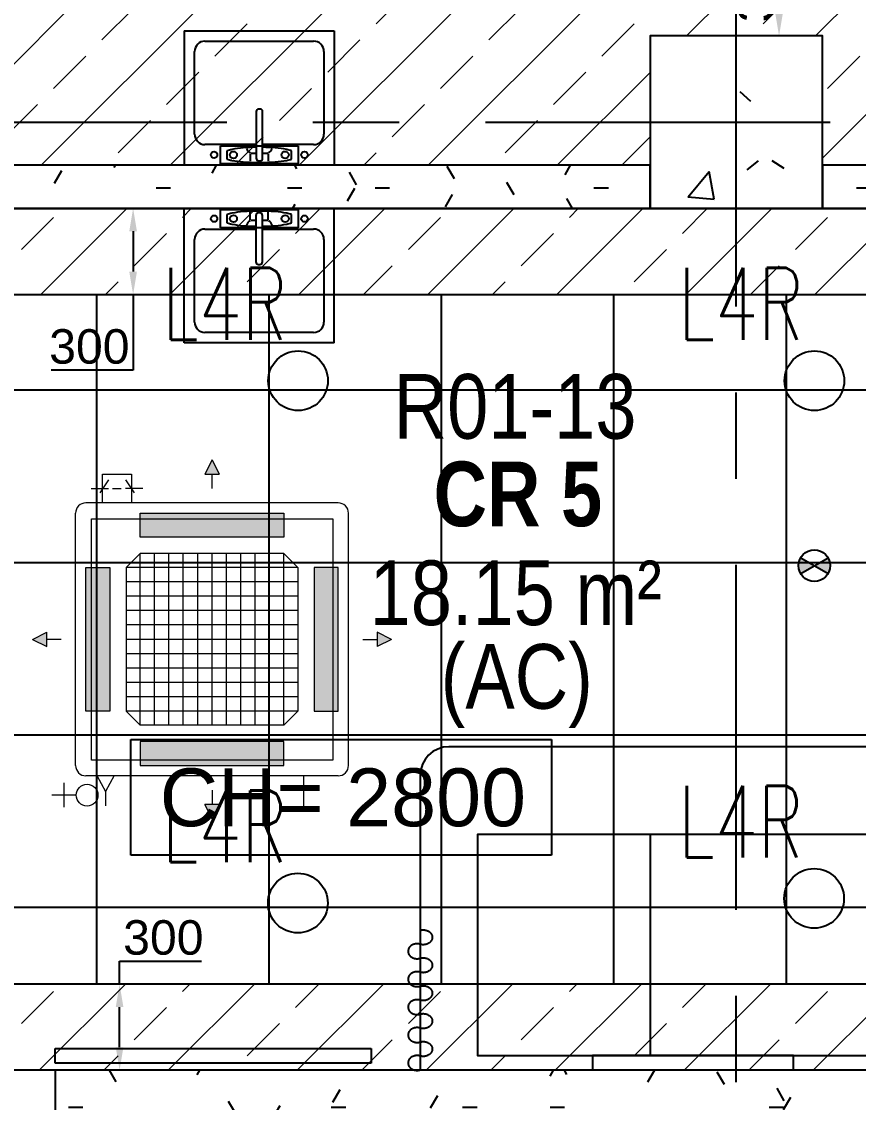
# Model space of a CAD drawing. Header units: millimetres. Extents: x -92759 to 184353, y -15225 to 86714.
# Drawn here: x -55620 to -52708, y 57929 to 61691 of the extents above; entities that cross this region are included whole.
import ezdxf

# ---------------------------------------------------------------- set-up
doc = ezdxf.new("R2010")
doc.units = ezdxf.units.MM
for name, pattern in [('HIDDEN', [0.375, 0.25, -0.125]), ('IDA - Grid Line', [2100, 1200, -300, 300, -300]), ('IMPORT-ACAD_ISO12W100', [3150, 1800, -450, 0, -450, 0, -450])]:
    doc.linetypes.add(name, pattern=pattern)
doc.layers.get('Defpoints').update_dxf_attribs({"color": 8})
for name, color, linetype in [('0-1', 9, 'Continuous'), ('0-Motion Sensor', 1, 'Continuous'), ('A-_DOOR----_E', 8, 'Continuous'), ('A-_ROOMNAME_A', 8, 'Continuous'), ('A-_WALL----_H-1', 9, 'Continuous'), ('A-_WALLPRTN_E', 8, 'Continuous'), ('A-PATT-CONC', 8, 'Continuous'), ('AAG_Dimension', 7, 'Continuous'), ('E-_LITG _ CKT -DB', 1, 'HIDDEN'), ('E-legend', 1, 'Continuous'), ('HF', 7, 'Continuous'), ('HF Text', 7, 'Continuous'), ('M-ACMV_FCU', 5, 'Continuous'), ('PDF_M-_ACON----_E-N', 7, 'Continuous'), ('S-_COLN----_E', 8, 'Continuous')]:
    doc.layers.add(name, color=color, linetype=linetype)
for name, color, linetype, true_color in [('1599_FURN_RHH_BLK8 _NEW__1ST STY_dwg _2_-1', 7, 'Continuous', 0xaaaaaa), ('A-_DETA----_E-6', 7, 'Continuous', 0x969696), ('A-_FURN--2', 7, 'IMPORT-ACAD_ISO12W100', 0xaaaaaa), ('A-_FURN--4', 7, 'Continuous', 0xaaaaaa), ('A-_FURN_HIDDEN-1', 7, 'Continuous', 0xaaaaaa), ('CURTAIN-1', 7, 'Continuous', 0xaaaaaa), ('S-_ANOTGRID_E-1', 9, 'IDA - Grid Line', 0x808080)]:
    doc.layers.add(name, color=color, linetype=linetype, true_color=true_color)
for name, color, linetype, lineweight in [('A--', 134, '500-1-RP', 25), ('HFI 9MM FPB', 94, 'Continuous', 5), ('M-ACMV_CDP', 190, 'DRAIN_PIPE', 25), ('M-ACMV_FCU-1', 86, 'Continuous', 9), ('M-ACMV_PWR', 1, 'REFRIGERANT', 25), ('M-ACMV_REF_PIPE', 134, '500-1-RP', 25), ('M-ACMV_VCD', 7, 'Continuous', 25)]:
    doc.layers.add(name, color=color, linetype=linetype, lineweight=lineweight)
doc.styles.add('Arial', font='arial.ttf')
doc.styles.add('Arial Narrow_2', font='ARIALN.TTF', dxfattribs={"height": 225})
doc.styles.add('Arial Narrow_B_1', font='ARIALNB.TTF', dxfattribs={"height": 300})
doc.styles.add('Arial_4', font='arial.ttf', dxfattribs={"height": 1.8})
doc.styles.add('Simplex', font='simplex_.ttf', dxfattribs={"width": 0.7, "height": 450})
doc.styles.get("Standard").update_dxf_attribs({"font": 'arial.ttf'})
doc.linetypes.add('500-1-RP', pattern='A,0.75,-0.5,0.75,-0.5,0.75,-0.5,0.75,-1.7,["RP",Standard,S=1,R=0,X=-1,Y=-0.5],-1.7', length=7.9)
doc.linetypes.add('DRAIN_PIPE', pattern='A,0.5,-0.2,["D",Standard,S=0.1,R=0,X=-0.1,Y=-0.05],-0.25', length=0.95)
doc.linetypes.add('REFRIGERANT', pattern='A,15,-5.08,["R",Standard,S=2.54,R=0,X=-2.54,Y=-1.27],-5.08', length=25.16)
doc.dimstyles.get("Standard").update_dxf_attribs({"dimtxt": 0.18, "dimasz": 0.18, "dimexe": 0.18, "dimexo": 0.0625, "dimgap": 0.09, "dimtad": 0, "dimtih": 1, "dimtoh": 1, "dimdec": 4, "dimzin": 0, "dimdsep": 46, "dimtxsty": 'Standard', "dimcen": 0.09, "dimadec": 0, "dimazin": 0, "dimtfac": 1, "dimtdec": 4, "dimtofl": 0, "dimtmove": 0, "dimatfit": 3, "dimfxl": 1, "dimtolj": 1, "dimtzin": 0, "dimarcsym": 0})
pattern_1 = [(0, (-11870.95, 40538.29), (609.6, 152.4), [50.292, -406.908, 50.292, -406.908, -2438.4]), (0, (-11870.95, 40538.29), (609.6, 152.4), [-914.4, 50.292, -864.108, 50.292, -406.908, -1066.8]), (0, (-11870.95, 40538.29), (609.6, 152.4), [-2286, 50.292, -254.508, 50.292, -711.708]), (120, (-11642.35, 40614.49), (-436.7823, 451.7291), [50.292, -406.908, 50.292, -406.908, -2438.4]), (120, (-11642.35, 40614.49), (-436.7823, 451.7291), [-914.4, 50.292, -864.108, 50.292, -406.908, -1066.8]), (120, (-11642.35, 40614.49), (-436.7823, 451.7291), [-2286, 50.292, -254.508, 50.292, -711.708]), (240, (-11566.15, 40919.29), (-172.8177, -604.1291), [50.292, -406.908, 50.292, -406.908, -2438.4]), (240, (-11566.15, 40919.29), (-172.8177, -604.1291), [-914.4, 50.292, -864.108, 50.292, -406.908, -1066.8]), (240, (-11566.15, 40919.29), (-172.8177, -604.1291), [-2286, 50.292, -254.508, 50.292, -711.708])]

# ---------------------------------------------------------------- blocks, each defined once
blk = doc.blocks.new('One-Pane_Sliding_Door_4854 - B8-SD04 1100x2200-10511346-BLK8_RHH_1ST STOREY PLAN')
at = {"layer": 'A-_DOOR----_E'}
for p, q in [((-550, 150), (-1650, 150)), ((-1650, 150), (-1650, 100)), ((-550, 100), (-550, 150)), ((-1650, 100), (-550, 100))]:
    blk.add_line(p, q, dxfattribs=at)
blk = doc.blocks.new('1599_FURN_RHH_BLK8 _NEW__1ST STY_dwg_CURTAIN-10346287-BLK8_RHH_1ST STOREY PLAN')
at = {"layer": 'CURTAIN-1'}
for points, weights in [([(364562.6, -316988.1), (364557, -316988.1), (364551.8, -316989.6)], [1, 0.931303290714, 0.894831553285]), ([(364593.9, -317013.9), (364593.9, -316988.1), (364562.6, -316988.1)], [1, 0.707106781187, 1]), ([(364562.6, -317039.8), (364593.9, -317039.8), (364593.9, -317013.9)], [1, 0.707106781187, 1]), ([(364509.6, -317062.5), (364509.6, -317036.7), (364540.9, -317036.7)], [1, 0.707106781187, 1]), ([(364540.9, -317036.7), (364546.5, -317036.7), (364551.8, -317038.2)], [1, 0.931303290589, 0.894831553152]), ([(364551.8, -317038.2), (364557, -317039.8), (364562.6, -317039.8)], [0.894831553151, 0.931303290588, 1]), ([(364540.9, -317088.4), (364509.6, -317088.4), (364509.6, -317062.5)], [1, 0.707106781187, 1]), ([(364551.8, -317086.8), (364546.5, -317088.4), (364540.9, -317088.4)], [0.894831553149, 0.931303290586, 1]), ([(364562.6, -317085.3), (364557, -317085.3), (364551.8, -317086.8)], [1, 0.931303290589, 0.894831553152]), ([(364593.9, -317111.1), (364593.9, -317085.3), (364562.6, -317085.3)], [1, 0.707106781187, 1]), ([(364562.6, -317137), (364593.9, -317137), (364593.9, -317111.1)], [1, 0.707106781187, 1]), ([(364509.6, -317159.7), (364509.6, -317133.8), (364540.9, -317133.8)], [1, 0.707106781187, 1]), ([(364540.9, -317185.6), (364509.6, -317185.6), (364509.6, -317159.7)], [1, 0.707106781187, 1]), ([(364540.9, -317133.8), (364546.5, -317133.8), (364551.8, -317135.4)], [1, 0.931303290587, 0.894831553151]), ([(364551.8, -317135.4), (364557, -317137), (364562.6, -317137)], [0.894831553149, 0.931303290586, 1]), ([(364551.8, -317184), (364546.5, -317185.6), (364540.9, -317185.6)], [0.89483155315, 0.931303290587, 1]), ([(364562.6, -317182.4), (364557, -317182.4), (364551.8, -317184)], [1, 0.931303290587, 0.894831553151]), ([(364593.9, -317208.3), (364593.9, -317182.4), (364562.6, -317182.4)], [1, 0.707106781187, 1]), ([(364509.6, -317256.9), (364509.6, -317231), (364540.9, -317231)], [1, 0.707106781187, 1]), ([(364540.9, -317231), (364546.5, -317231), (364551.8, -317232.6)], [1, 0.931303290587, 0.894831553151]), ([(364551.8, -317232.6), (364557, -317234.2), (364562.6, -317234.2)], [0.89483155315, 0.931303290586, 1]), ([(364562.6, -317234.2), (364593.9, -317234.2), (364593.9, -317208.3)], [1, 0.707106781187, 1]), ([(364540.9, -317282.8), (364509.6, -317282.8), (364509.6, -317256.9)], [1, 0.707106781187, 1]), ([(364562.6, -317279.6), (364557, -317279.6), (364551.8, -317281.2)], [1, 0.931303290588, 0.894831553151]), ([(364593.9, -317305.5), (364593.9, -317279.6), (364562.6, -317279.6)], [1, 0.707106781187, 1]), ([(364551.8, -317281.2), (364546.5, -317282.8), (364540.9, -317282.8)], [0.894831553151, 0.931303290587, 1]), ([(364562.6, -317331.4), (364593.9, -317331.4), (364593.9, -317305.5)], [1, 0.707106781187, 1]), ([(364509.6, -317354.1), (364509.6, -317328.2), (364540.9, -317328.2)], [1, 0.707106781187, 1]), ([(364540.9, -317380), (364509.6, -317380), (364509.6, -317354.1)], [1, 0.707106781187, 1]), ([(364540.9, -317328.2), (364546.5, -317328.2), (364551.8, -317329.8)], [1, 0.931303290716, 0.894831553287]), ([(364551.8, -317329.8), (364557, -317331.4), (364562.6, -317331.4)], [0.89483155315, 0.931303290587, 1]), ([(364551.8, -317378.4), (364546.5, -317380), (364540.9, -317380)], [0.894831553151, 0.931303290587, 1]), ([(364562.6, -317376.8), (364557, -317376.8), (364551.8, -317378.4)], [1, 0.931303290587, 0.89483155315]), ([(364593.9, -317402.7), (364593.9, -317376.8), (364562.6, -317376.8)], [1, 0.707106781187, 1]), ([(364509.6, -317451.3), (364509.6, -317425.4), (364540.9, -317425.4)], [1, 0.707106781187, 1]), ([(364540.9, -317425.4), (364546.5, -317425.4), (364551.8, -317427)], [1, 0.931303290587, 0.894831553151]), ([(364551.8, -317427), (364557, -317428.6), (364562.6, -317428.6)], [0.89483155315, 0.931303290587, 1]), ([(364562.6, -317428.6), (364593.9, -317428.6), (364593.9, -317402.7)], [1, 0.707106781187, 1]), ([(364540.9, -317477.2), (364509.6, -317477.2), (364509.6, -317451.3)], [1, 0.707106781187, 1]), ([(364551.8, -317475.6), (364546.5, -317477.2), (364540.9, -317477.2)], [0.894831553151, 0.931303290587, 1])]:
    blk.add_rational_spline(points, weights, degree=2, dxfattribs=at)
blk = doc.blocks.new('1599_FURN_RHH_BLK8 _NEW__1ST STY_dwg _2_-10346281-BLK8_RHH_1ST STOREY PLAN')
at = {"layer": 'A-_DETA----_E-6'}
for p, q in [((-19576.1, -17682), (-19054.1, -17682)), ((-19576.1, -17682), (-19576.1, -18150)), ((-19504.1, -17718), (-19126.1, -17718)), ((-19054.1, -17682), (-19054.1, -18150)), ((-19540.1, -18042), (-19540.1, -17754)), ((-19090.1, -17754), (-19090.1, -18042)), ((-19326.1, -17963.4), (-19326.1, -18125.4)), ((-19312.6, -17954.4), (-19317.1, -17954.4)), ((-19303.6, -18125.4), (-19303.6, -17963.4)), ((-19326.1, -18078), (-19504.1, -18078)), ((-19450.1, -18145.5), (-19450.1, -18082.5)), ((-19450.1, -18082.5), (-19180.1, -18082.5)), ((-19126.1, -18078), (-19303.6, -18078)), ((-19180.1, -18082.5), (-19180.1, -18145.5)), ((-19427.6, -18099.5), (-19427.6, -18128.5)), ((-19346.3, -18110.3), (-19346.3, -18136.2)), ((-19344.4, -18107.9), (-19326.1, -18107.9)), ((-19303.3, -18107.9), (-19285.9, -18107.9)), ((-19283.9, -18110.3), (-19283.9, -18136.2)), ((-19202.6, -18128.5), (-19202.6, -18099.5)), ((-19054.1, -18150), (-19576.1, -18150)), ((-19180.1, -18145.5), (-19450.1, -18145.5)), ((-19317.1, -18134.4), (-19312.6, -18134.4)), ((-19576.1, -18768), (-19576.1, -18300)), ((-19576.1, -18300), (-19054.1, -18300)), ((-19450.1, -18304.5), (-19180.1, -18304.5)), ((-19450.1, -18367.5), (-19450.1, -18304.5)), ((-19346.3, -18339.7), (-19346.3, -18313.8)), ((-19313.1, -18315.6), (-19317.6, -18315.6)), ((-19283.9, -18339.7), (-19283.9, -18313.8)), ((-19180.1, -18304.5), (-19180.1, -18367.5)), ((-19054.1, -18768), (-19054.1, -18300)), ((-19427.6, -18321.5), (-19427.6, -18350.5)), ((-19326.9, -18342.1), (-19344.4, -18342.1)), ((-19326.6, -18324.6), (-19326.6, -18486.6)), ((-19304.1, -18486.6), (-19304.1, -18324.6)), ((-19285.9, -18342.1), (-19304.1, -18342.1)), ((-19202.6, -18350.5), (-19202.6, -18321.5)), ((-19504.1, -18372), (-19326.6, -18372)), ((-19180.1, -18367.5), (-19450.1, -18367.5)), ((-19304.1, -18372), (-19126.1, -18372)), ((-19540.1, -18696), (-19540.1, -18408)), ((-19090.1, -18408), (-19090.1, -18696)), ((-19317.6, -18495.6), (-19313.1, -18495.6)), ((-19126.1, -18732), (-19504.1, -18732)), ((-19054.1, -18768), (-19576.1, -18768))]:
    blk.add_line(p, q, dxfattribs=at)
for centre, radius in [((-19472.6, -18114), 11.4), ((-19405.1, -18114), 12.3), ((-19225.1, -18114), 12.3), ((-19157.6, -18114), 11.4), ((-19472.6, -18336), 11.4), ((-19405.1, -18336), 12.3), ((-19225.1, -18336), 12.3), ((-19157.6, -18336), 11.4)]:
    blk.add_circle(centre, radius, dxfattribs=at)
for centre, radius, start, end in [((-19504.1, -17754), 36, 90, 180), ((-19126.1, -17754), 36, 0, 90), ((-19317.1, -17963.4), 9, 90, 180), ((-19312.6, -17963.4), 9, 0, 90), ((-19504.1, -18042), 36, 180, 270), ((-19126.1, -18042), 36, 270, 0), ((-19341.9, -18441.9), 353.6, 94.6876, 101.1975), ((-19315.1, -18768.8), 681.5, 90.9213, 94.6876), ((-19335.1, -18083.8), 25.7, 198.0147, 241.5587), ((-19315.1, -18768.8), 681.5, 85.3124, 89.0296), ((-19295.1, -18083.8), 25.7, 298.4413, 341.9853), ((-19288.3, -18441.9), 353.6, 78.8025, 85.3124), ((-19381.9, -18239.7), 147.4, 101.1975, 108.0457), ((-19381.9, -17988.3), 147.4, 251.9543, 258.8025), ((-19317.1, -18125.4), 9, 180, 270), ((-19312.6, -18125.4), 9, 270, 0), ((-19248.3, -18239.7), 147.4, 71.9543, 78.8025), ((-19248.3, -17988.3), 147.4, 281.1975, 288.0457), ((-19341.9, -17786.1), 353.6, 258.8025, 265.3124), ((-19315.1, -17459.2), 681.5, 265.3124, 270), ((-19315.1, -17459.2), 681.5, 270, 274.6876), ((-19288.3, -17786.1), 353.6, 274.6876, 281.1975), ((-19381.9, -18461.7), 147.4, 101.1975, 108.0457), ((-19341.9, -18663.9), 353.6, 94.6876, 101.1975), ((-19315.1, -18990.8), 681.5, 90, 94.6876), ((-19317.6, -18324.6), 9, 90, 180), ((-19315.1, -18990.8), 681.5, 85.3124, 90), ((-19313.1, -18324.6), 9, 0, 90), ((-19288.3, -18663.9), 353.6, 78.8025, 85.3124), ((-19248.3, -18461.7), 147.4, 71.9543, 78.8025), ((-19381.9, -18210.3), 147.4, 251.9543, 258.8025), ((-19341.9, -18008.1), 353.6, 258.8025, 265.3124), ((-19335.1, -18366.2), 25.7, 118.4413, 161.9853), ((-19295.1, -18366.2), 25.7, 18.0147, 61.5587), ((-19288.3, -18008.1), 353.6, 274.6876, 281.1975), ((-19248.3, -18210.3), 147.4, 281.1975, 288.0457), ((-19504.1, -18408), 36, 90, 180), ((-19315.1, -17681.2), 681.5, 265.3124, 269.0296), ((-19315.1, -17681.2), 681.5, 270.9213, 274.6876), ((-19126.1, -18408), 36, 0, 90), ((-19317.6, -18486.6), 9, 180, 270), ((-19313.1, -18486.6), 9, 270, 0), ((-19504.1, -18696), 36, 180, 270), ((-19126.1, -18696), 36, 270, 0)]:
    blk.add_arc(centre, radius, start, end, dxfattribs=at)
at = {"layer": 'A-_FURN--2'}
blk.add_line((-17955.1, -20479.1), (-17955.1, -21249.1), dxfattribs=at)
at = {"layer": 'A-_FURN--4', "flags": 128}
for points in [[(-16555.1, -21249.1), (-16555.1, -20479.1), (-18555.1, -20479.1), (-18555.1, -21249.1)], [(-18155.1, -21299.1), (-17455.1, -21299.1), (-17455.1, -21249.1), (-18155.1, -21249.1)]]:
    blk.add_lwpolyline(points, close=True, dxfattribs=at)
at = {"layer": 'A-_FURN_HIDDEN-1'}
for p, q in [((-16455.1, -20174.1), (-18655.1, -20174.1)), ((-18755.1, -20274.1), (-18755.1, -21299.1))]:
    blk.add_line(p, q, dxfattribs=at)
blk.add_arc((-18655.1, -20274.1), 100, 90, 180, dxfattribs=at)
at = {"rotation": 180}
blk.add_blockref('1599_FURN_RHH_BLK8 _NEW__1ST STY_dwg_CURTAIN-10346287-BLK8_RHH_1ST STOREY PLAN', (345796.7, -338288.7), dxfattribs=at)
blk = doc.blocks.new('A$Cb2bf8f38')
at = {"layer": 'A-_WALL----_H-1'}
h = blk.add_hatch(dxfattribs=at)
h.set_pattern_fill('FP_1', color=256, style=0, pattern_type=2)
h.set_pattern_definition(pattern_1)
h.paths.add_polyline_path([(-8699, 28500), (-8699, 28650), (-9900, 28650), (-9900, 28500)])
h.paths.add_polyline_path([(-14750, 28500), (-10500, 28500), (-10500, 28650), (-14750, 28650)])
h = blk.add_hatch(dxfattribs=at)
h.set_pattern_fill('FP_1', color=256, style=0, pattern_type=2)
h.set_pattern_definition(pattern_1)
h.paths.add_polyline_path([(-13671, 25350), (-13671, 25500), (-14750, 25500), (-14750, 25350), (-14327.6, 25350)])
h.paths.add_polyline_path([(-12571, 25350), (-8549, 25350), (-8549, 25500), (-12571, 25500), (-12571, 25425)])
at = {"layer": 'S-_COLN----_E'}
h = blk.add_hatch(dxfattribs=at)
h.set_pattern_fill('FP_4', color=256, style=0, pattern_type=2)
h.set_pattern_definition([(50, (-11870.95, 40538.3), (1093.104, -95.634), [114.3, -1257.3]), (355, (-11871, 40538.3), (-211.46, 1146.34), [91.44, -1005.84]), (100.451, (-11779.9, 40530.3), (881.66, 1050.7), [97.14, -1068.54]), (46.184, (-11871, 40843.1), (1626.47, -252.26), [171.45, -1885.95]), (96.636, (-11735.4, 40822), (1424.42, 1484.57), [145.71, -1602.81]), (351.184, (-11871, 40843.1), (1424.43, 1484.55), [137.16, -1508.76]), (21, (-11718.55, 40766.9), (909.686, -613.59), [114.3, -1257.3]), (326, (-11718.6, 40766.9), (370.81, 1105.13), [91.44, -1005.84]), (71.451, (-11642.7, 40715.8), (1280.5, 491.53), [97.14, -1068.54]), (37.5, (-11870.95, 40538.3), (18.531, 507.33), [50.292, -943.356, 50.292, -970.788, -1009.65]), (37.5, (-11870.95, 40538.3), (18.531, 507.33), [-2014.73, 50.29, -959.36]), (7.5, (-11870.95, 40538.3), (400.918, 601.084), [50.292, -531.876, 50.292, -920.496, -384.81]), (7.5, (-11870.95, 40538.3), (400.918, 601.084), [-1552.956, 50.29, -334.52]), (327.5, (-12210.8, 40538.3), (813.545, -34.374), [50.292, -330.708, 50.292, -1138.428, -1577.34]), (327.5, (-12210.8, 40538.3), (813.545, -34.374), [-1569.72, 50.29, -1527.05]), (317.5, (-12363.2, 40538.3), (888.775, 152.56), [50.29, -445.01, 50.29, -739.14, -1120.14]), (317.5, (-12363.2, 40538.3), (888.775, 152.56), [-1284.73, 50.29, -1069.85])])
h.paths.add_polyline_path([(-10500, 28500), (-9900, 28500), (-9900, 29100), (-10500, 29100), (-10500, 28650)])
at = {"layer": 'A-_DETA----_E-6'}
for p, q in [((-12121, 29118), (-11599, 29118)), ((-12121, 29118), (-12121, 28650)), ((-11599, 29118), (-11599, 28650)), ((-12049, 29082), (-11671, 29082)), ((-12085, 28758), (-12085, 29046)), ((-11635, 29046), (-11635, 28758)), ((-11871, 28836.6), (-11871, 28674.6)), ((-11857.5, 28845.6), (-11862, 28845.6)), ((-11848.5, 28674.6), (-11848.5, 28836.6)), ((-11871, 28722), (-12049, 28722)), ((-11995, 28654.5), (-11995, 28717.5)), ((-11995, 28717.5), (-11725, 28717.5)), ((-11671, 28722), (-11848.5, 28722)), ((-11725, 28717.5), (-11725, 28654.5)), ((-11972.5, 28700.5), (-11972.5, 28671.5)), ((-11891.2, 28689.7), (-11891.2, 28663.8)), ((-11889.3, 28692.1), (-11871, 28692.1)), ((-11848.2, 28692.1), (-11830.8, 28692.1)), ((-11828.8, 28689.7), (-11828.8, 28663.8)), ((-11747.5, 28671.5), (-11747.5, 28700.5)), ((-11599, 28650), (-12121, 28650)), ((-11725, 28654.5), (-11995, 28654.5)), ((-11862, 28665.6), (-11857.5, 28665.6)), ((-12121, 28032), (-12121, 28500)), ((-12121, 28500), (-11599, 28500)), ((-11995, 28495.5), (-11725, 28495.5)), ((-11995, 28432.5), (-11995, 28495.5)), ((-11972.5, 28478.5), (-11972.5, 28449.5)), ((-11891.2, 28460.3), (-11891.2, 28486.2)), ((-11858, 28484.4), (-11862.5, 28484.4)), ((-11828.8, 28460.3), (-11828.8, 28486.2)), ((-11747.5, 28449.5), (-11747.5, 28478.5)), ((-11725, 28495.5), (-11725, 28432.5)), ((-11599, 28032), (-11599, 28500)), ((-11871.8, 28457.9), (-11889.3, 28457.9)), ((-11871.5, 28475.4), (-11871.5, 28313.4)), ((-11849, 28313.4), (-11849, 28475.4)), ((-11830.8, 28457.9), (-11849, 28457.9)), ((-12049, 28428), (-11871.5, 28428)), ((-11725, 28432.5), (-11995, 28432.5)), ((-11849, 28428), (-11671, 28428)), ((-12085, 28104), (-12085, 28392)), ((-11635, 28392), (-11635, 28104)), ((-11862.5, 28304.4), (-11858, 28304.4)), ((-11671, 28068), (-12049, 28068)), ((-11599, 28032), (-12121, 28032))]:
    blk.add_line(p, q, dxfattribs=at)
for centre, radius in [((-12017.5, 28686), 11.4), ((-11950, 28686), 12.3), ((-11770, 28686), 12.3), ((-11702.5, 28686), 11.4), ((-12017.5, 28464), 11.4), ((-11950, 28464), 12.3), ((-11770, 28464), 12.3), ((-11702.5, 28464), 11.4)]:
    blk.add_circle(centre, radius, dxfattribs=at)
for centre, radius, start, end in [((-12049, 29046), 36, 90, 180), ((-11671, 29046), 36, 0, 90), ((-11862, 28836.6), 9, 90, 180), ((-11857.5, 28836.6), 9, 0, 90), ((-12049, 28758), 36, 180, 270), ((-11671, 28758), 36, 270, 0), ((-11926.8, 28560.3), 147.4, 101.1975, 108.0457), ((-11886.8, 28358.1), 353.6, 94.6876, 101.1975), ((-11860, 28031.2), 681.5, 90.9213, 94.6876), ((-11880, 28716.2), 25.7, 198.0147, 241.5587), ((-11860, 28031.2), 681.5, 85.3124, 89.0296), ((-11840, 28716.2), 25.7, 298.4413, 341.9853), ((-11833.2, 28358.1), 353.6, 78.8025, 85.3124), ((-11793.2, 28560.3), 147.4, 71.9543, 78.8025), ((-11926.8, 28811.7), 147.4, 251.9543, 258.8025), ((-11886.8, 29013.9), 353.6, 258.8025, 265.3124), ((-11862, 28674.6), 9, 180, 270), ((-11857.5, 28674.6), 9, 270, 0), ((-11833.2, 29013.9), 353.6, 274.6876, 281.1975), ((-11793.2, 28811.7), 147.4, 281.1975, 288.0457), ((-11860, 29340.8), 681.5, 265.3124, 270), ((-11860, 29340.8), 681.5, 270, 274.6876), ((-11926.8, 28338.3), 147.4, 101.1975, 108.0457), ((-11886.8, 28136.1), 353.6, 94.6876, 101.1975), ((-11860, 27809.2), 681.5, 90, 94.6876), ((-11862.5, 28475.4), 9, 90, 180), ((-11860, 27809.2), 681.5, 85.3124, 90), ((-11858, 28475.4), 9, 0, 90), ((-11833.2, 28136.1), 353.6, 78.8025, 85.3124), ((-11793.2, 28338.3), 147.4, 71.9543, 78.8025), ((-11926.8, 28589.7), 147.4, 251.9543, 258.8025), ((-11886.8, 28791.9), 353.6, 258.8025, 265.3124), ((-11880, 28433.8), 25.7, 118.4413, 161.9853), ((-11840, 28433.8), 25.7, 18.0147, 61.5587), ((-11833.2, 28791.9), 353.6, 274.6876, 281.1975), ((-11793.2, 28589.7), 147.4, 281.1975, 288.0457), ((-12049, 28392), 36, 90, 180), ((-11860, 29118.8), 681.5, 265.3124, 269.0296), ((-11860, 29118.8), 681.5, 270.9213, 274.6876), ((-11671, 28392), 36, 0, 90), ((-11862.5, 28313.4), 9, 180, 270), ((-11858, 28313.4), 9, 270, 0), ((-12049, 28104), 36, 180, 270), ((-11671, 28104), 36, 270, 0)]:
    blk.add_arc(centre, radius, start, end, dxfattribs=at)
at = {"layer": 'A-_WALLPRTN_E'}
for p, q in [((-10500, 28650), (-14750, 28650)), ((-10500, 28500), (-10500, 28650)), ((-8699, 28650), (-9900, 28650)), ((-9900, 28650), (-9900, 28500)), ((-14750, 28500), (-10500, 28500)), ((-9900, 28500), (-8699, 28500)), ((-8699, 25500), (-12571, 25500)), ((-12571, 25500), (-12571, 25350))]:
    blk.add_line(p, q, dxfattribs=at)
at = {"layer": 'S-_ANOTGRID_E-1'}
for p, q in [((-10200, -20141.4), (-10200, 53272.8)), ((-38373.1, 28800), (13584.7, 28800))]:
    blk.add_line(p, q, dxfattribs=at)
at = {"layer": 'S-_COLN----_E'}
for p, q in [((-9900, 29100), (-10500, 29100)), ((-10500, 29100), (-10500, 28650)), ((-9900, 28650), (-9900, 29100)), ((-10500, 28650), (-10500, 28500)), ((-9900, 28500), (-9900, 28650)), ((-10500, 28500), (-9900, 28500))]:
    blk.add_line(p, q, dxfattribs=at)
at = {"layer": '1599_FURN_RHH_BLK8 _NEW__1ST STY_dwg _2_-1'}
blk.add_blockref('1599_FURN_RHH_BLK8 _NEW__1ST STY_dwg _2_-10346281-BLK8_RHH_1ST STOREY PLAN', (7455.1, 46800), dxfattribs=at)
at = {"layer": 'A-_DOOR----_E', "xscale": -1}
blk.add_blockref('One-Pane_Sliding_Door_4854 - B8-SD04 1100x2200-10511346-BLK8_RHH_1ST STOREY PLAN', (-13121, 25425), dxfattribs=at)
at = {"layer": 'A-_ROOMNAME_A', "char_height": 225, "attachment_point": 1}
for s, insert, width, style in [('R01-13', (-11392.1, 27923.2), 1058.227, 'Arial Narrow_2'), ('CR 5', (-11253.4, 27618.4), 721.519, 'Arial Narrow_B_1'), ('18.15 m²', (-11476.1, 27274.3), 1262.658, 'Arial Narrow_2'), ('(AC)', (-11228.6, 26983.3), 661.392, 'Arial Narrow_2')]:
    blk.add_mtext(s, dxfattribs=dict(at, insert=insert, width=width, style=style))
blk = doc.blocks.new('*D608')
at = {"layer": 'AAG_Dimension', "color": 0, "lineweight": -2, "transparency": 16777216}
for p, q in [((1867.3, 488936.7), (1820, 488936.7)), ((1820.2, 488641.7), (1820.2, 488856.7)), ((1867.3, 488561.7), (1820, 488561.7))]:
    blk.add_line(p, q, dxfattribs=at)
at = {"layer": 'AAG_Dimension', "color": 0, "transparency": 16777216}
for points in [[(1806.8, 488856.7), (1833.5, 488856.7), (1820.2, 488936.7)], [(1806.8, 488641.7), (1833.5, 488641.7), (1820.2, 488561.7)]]:
    blk.add_solid(points, dxfattribs=at)
at = {"layer": 'Defpoints', "color": 0, "transparency": 16777216}
for p in [(1820.2, 488936.7), (1867.4, 488936.7), (1867.4, 488561.7)]:
    blk.add_point(p, dxfattribs=at)
at = {"layer": 'AAG_Dimension', "color": 152, "true_color": 0x2776bb, "transparency": 16777216, "insert": (1738.9, 488749.2), "char_height": 120, "attachment_point": 5, "rotation": 90, "style": 'Arial'}
blk.add_mtext('\\A1;375', dxfattribs=at)
blk = doc.blocks.new('*D612')
at = {"layer": 'AAG_Dimension', "color": 0, "lineweight": -2, "transparency": 16777216}
for p, q in [((-587.8, 487961.7), (-428, 487961.7)), ((-428.2, 487881.7), (-428.2, 487741.7)), ((-587.8, 487661.7), (-428, 487661.7)), ((-428.2, 487661.7), (-428.2, 487398.9)), ((-428.2, 487398.9), (-712.9, 487398.9))]:
    blk.add_line(p, q, dxfattribs=at)
at = {"layer": 'AAG_Dimension', "color": 0, "transparency": 16777216}
for points in [[(-441.6, 487881.7), (-414.9, 487881.7), (-428.2, 487961.7)], [(-441.6, 487741.7), (-414.9, 487741.7), (-428.2, 487661.7)]]:
    blk.add_solid(points, dxfattribs=at)
at = {"layer": 'Defpoints', "color": 0, "transparency": 16777216}
for p in [(-587.9, 487961.7), (-587.9, 487661.7), (-428.2, 487661.7)]:
    blk.add_point(p, dxfattribs=at)
at = {"layer": 'AAG_Dimension', "color": 152, "true_color": 0x2776bb, "transparency": 16777216, "insert": (-580.5, 487480.2), "char_height": 120, "attachment_point": 5, "style": 'Arial'}
blk.add_mtext('\\A1;300', dxfattribs=at)
blk = doc.blocks.new('*D613')
at = {"layer": 'AAG_Dimension', "color": 0, "lineweight": -2, "transparency": 16777216}
for p, q in [((-475.3, 485261.7), (-475.3, 485341.7)), ((-475.3, 485341.7), (-190.6, 485341.7)), ((-466.6, 485261.7), (-475.5, 485261.7)), ((-475.3, 485041.7), (-475.3, 485181.7)), ((-466.6, 484961.7), (-475.5, 484961.7))]:
    blk.add_line(p, q, dxfattribs=at)
at = {"layer": 'AAG_Dimension', "color": 0, "transparency": 16777216}
for points in [[(-488.6, 485181.7), (-462, 485181.7), (-475.3, 485261.7)], [(-488.6, 485041.7), (-462, 485041.7), (-475.3, 484961.7)]]:
    blk.add_solid(points, dxfattribs=at)
at = {"layer": 'Defpoints', "color": 0, "transparency": 16777216}
for p in [(-475.3, 485261.7), (-466.6, 485261.7), (-466.6, 484961.7)]:
    blk.add_point(p, dxfattribs=at)
at = {"layer": 'AAG_Dimension', "color": 152, "true_color": 0x2776bb, "transparency": 16777216, "insert": (-323, 485423), "char_height": 120, "attachment_point": 5, "style": 'Arial'}
blk.add_mtext('\\A1;300', dxfattribs=at)
blk = doc.blocks.new('Motion Sensor')
at = {"layer": 'E-legend', "lineweight": 25}
h = blk.add_hatch(color=256, dxfattribs=at)
h.dxf.hatch_style = 1
h.paths.add_polyline_path([(10021, -17121.6), (9973.3, -17094.1, 0.131652), (9965.9, -17121.6, 0.131652), (9973.3, -17149.1)])
h = blk.add_hatch(color=256, dxfattribs=at)
h.dxf.hatch_style = 1
h.paths.add_polyline_path([(10068.6, -17094.1), (10021, -17121.6), (10068.6, -17149.1, 0.131652), (10076, -17121.6, 0.131652)])
for p, q in [((9973.3, -17094.1), (10068.6, -17149.1)), ((9973.3, -17149.1), (10068.6, -17094.1))]:
    blk.add_line(p, q, dxfattribs=at)
blk.add_circle((10021, -17121.6), 55, dxfattribs=at)
blk = doc.blocks.new('A$C020d881d')
at = {"layer": 'E-legend', "lineweight": 25}
blk.add_circle((818.7, 172), 103.8, dxfattribs=at)
at = {"layer": 'E-legend', "lineweight": 25, "style": 'Simplex', "width": 0.7}
blk.add_text('L4R', height=250, dxfattribs=at).set_placement((345.2, 314.3))
blk = doc.blocks.new('EL_B8_L1_R4')
at = {"layer": '0-Motion Sensor'}
blk.add_blockref('Motion Sensor', (-9155.9, 3819.6), dxfattribs=at)
at = {"layer": 'E-_LITG _ CKT -DB', "ltscale": 0.5}
for p in [(-1750.7, -12830.3), (46.4, -12830.3), (45.4, -14632.4), (-1751.5, -14648.6)]:
    blk.add_blockref('A$C020d881d', p, dxfattribs=at)
blk = doc.blocks.new('A$Ca8a76259')
at = {"layer": 'M-ACMV_FCU', "lineweight": 0}
h = blk.add_hatch(color=256, dxfattribs=at)
h.dxf.hatch_style = 1
h.paths.add_polyline_path([(0, 625), (-25, 575), (25, 575)])
h = blk.add_hatch(color=256, dxfattribs=at)
h.dxf.hatch_style = 1
h.paths.add_polyline_path([(250, 356), (250, 439), (-250, 439), (-250, 356)])
h.paths.add_polyline_path([(356, -250), (439, -250), (439, 250), (356, 250)])
h.paths.add_polyline_path([(-356, 250), (-439, 250), (-439, -250), (-356, -250)])
h.paths.add_polyline_path([(-250, -356), (-250, -439), (250, -439), (250, -356)])
h = blk.add_hatch(color=256, dxfattribs=at)
h.dxf.hatch_style = 1
h.paths.add_polyline_path([(-625, 0), (-575, -25), (-575, 25)])
h = blk.add_hatch(color=256, dxfattribs=at)
h.dxf.hatch_style = 1
h.paths.add_polyline_path([(625, 0), (575, 25), (575, -25)])
h = blk.add_hatch(color=256, dxfattribs=at)
h.dxf.hatch_style = 1
h.paths.add_polyline_path([(0, -625), (25, -575), (-25, -575)])
for p, q in [((0, 625), (-25, 575)), ((0, 625), (25, 575)), ((-25, 575), (25, 575)), ((0, 525), (0, 575)), ((439, 475), (-439, 475)), ((439, 475), (439, 475)), ((-475, 439), (-475, -439)), ((475, 439), (475, 439)), ((475, 439), (475, -439)), ((-298.5, 250), (-250, 298.5)), ((-250, 298.5), (250, 298.5)), ((-250, 298.5), (-250, -298.5)), ((-200, 298.5), (-200, -298.5)), ((-150, 298.5), (-150, -298.5)), ((-100, 298.5), (-100, -298.5)), ((-50, 298.5), (-50, -298.5)), ((0, 298.5), (0, -298.5)), ((50, 298.5), (50, -298.5)), ((100, 298.5), (100, -298.5)), ((150, 298.5), (150, -298.5)), ((200, 298.5), (200, -298.5)), ((250, 298.5), (298.5, 250)), ((250, 298.5), (250, -298.5)), ((-298.5, 250), (-298.5, -250)), ((298.5, 250), (-298.5, 250)), ((298.5, 250), (298.5, -250)), ((298.5, 200), (-298.5, 200)), ((298.5, 150), (-298.5, 150)), ((298.5, 100), (-298.5, 100)), ((298.5, 50), (-298.5, 50)), ((-625, 0), (-575, 25)), ((-625, 0), (-575, -25)), ((-575, -25), (-575, 25)), ((-525, 0), (-575, 0)), ((298.5, 0), (-298.5, 0)), ((525, 0), (575, 0)), ((575, 25), (575, -25)), ((625, 0), (575, 25)), ((625, 0), (575, -25)), ((298.5, -50), (-298.5, -50)), ((298.5, -100), (-298.5, -100)), ((298.5, -150), (-298.5, -150)), ((298.5, -200), (-298.5, -200)), ((-250, -298.5), (-298.5, -250)), ((298.5, -250), (-298.5, -250)), ((250, -298.5), (298.5, -250)), ((-250, -298.5), (250, -298.5)), ((439, -475), (-439, -475)), ((0, -525), (0, -575)), ((25, -575), (-25, -575)), ((0, -625), (-25, -575)), ((0, -625), (25, -575))]:
    blk.add_line(p, q, dxfattribs=at)
for points in [[(420, 420), (420, -420), (-420, -420), (-420, 420)], [(-250, 356), (250, 356), (250, 439), (-250, 439)], [(-356, 250), (-356, -250), (-439, -250), (-439, 250)], [(356, 250), (356, -250), (439, -250), (439, 250)], [(-250, -356), (250, -356), (250, -439), (-250, -439)]]:
    blk.add_lwpolyline(points, close=True, dxfattribs=at)
for centre, start, end in [((-439, 439), 90, 180), ((439, 439), 0, 90), ((-439, -439), 180, 270), ((439, -439), 270, 0)]:
    blk.add_arc(centre, 36, start, end, dxfattribs=at)
blk = doc.blocks.new('SSO')
at = {"layer": 'M-ACMV_PWR', "linetype": 'ByBlock', "lineweight": 5}
for p, q in [((1064770.3, 20778.3), (1064770.3, 20878.3)), ((1064820.3, 20828.3), (1064720.3, 20828.3))]:
    blk.add_line(p, q, dxfattribs=at)
blk.add_circle((1064770.3, 20733.6), 44.6, dxfattribs=at)
blk.add_circle((1064770.3, 20733.6), 44.6, dxfattribs=at)
blk = doc.blocks.new('A$C81577ca4')
at = {"layer": 'A--', "lineweight": 0, "ltscale": 0.75}
for p, q in [((19, -95), (-36, -125)), ((-36, -125), (-86, -125)), ((19, -155), (-36, -125))]:
    blk.add_line(p, q, dxfattribs=at)
blk = doc.blocks.new('A$C49267d6b')
at = {"layer": 'PDF_M-_ACON----_E-N', "lineweight": 0}
for p, q in [((-25.4, 76.2), (12.7, 101.6)), ((0, 127), (0, 76.2)), ((0, 63.5), (0, 38.1)), ((-25.4, 25.4), (12.7, 0)), ((0, -25.4), (0, 25.4))]:
    blk.add_line(p, q, dxfattribs=at)
blk = doc.blocks.new('FCU -1')
at = {"layer": 'M-ACMV_CDP', "lineweight": 5}
blk.add_line((378826.6, -51081.4), (378826.6, -51186.4), dxfattribs=at)
at = {"layer": 'M-ACMV_VCD', "lineweight": 5}
blk.add_lwpolyline([(378127.5, -50132.1), (378127.5, -50032.1), (378227.5, -50032.1), (378227.5, -50132.1)], close=True, dxfattribs=at)
at = {"layer": 'M-ACMV_FCU', "lineweight": 5, "rotation": 270}
blk.add_blockref('A$Ca8a76259', (378508.4, -50607.1), dxfattribs=at)
at = {"layer": 'M-ACMV_PWR', "color": 1, "linetype": 'ByBlock', "lineweight": 5, "xscale": 0.85, "yscale": 0.85, "zscale": 0.85, "rotation": 90}
blk.add_blockref('SSO', (395697, -956204), dxfattribs=at)
at = {"layer": 'M-ACMV_REF_PIPE', "lineweight": 5, "rotation": 90}
blk.add_blockref('A$C81577ca4', (378012.4, -51100.4), dxfattribs=at)
at = {"layer": 'M-ACMV_VCD', "lineweight": 5, "xscale": -1.181061443391948, "yscale": 1.181061443391948, "zscale": 1.181061443391948, "rotation": 90}
blk.add_blockref('A$C49267d6b', (378237.5, -50082.1), dxfattribs=at)
blk = doc.blocks.new('ACMV_B8L1_R9')
at = {"layer": 'M-ACMV_FCU-1'}
blk.add_blockref('FCU -1', (-143662.9, 193.4), dxfattribs=at)
blk = doc.blocks.new('RCP_B8L1')
at = {"layer": 'A-PATT-CONC'}
h = blk.add_hatch(dxfattribs=at)
h.set_pattern_fill('ANSI37', color=256, scale=189, angle=45)
h.set_pattern_definition([(90, (-2552.55, 485261.7), (-600.075, 0), []), (180, (-2552.55, 485261.7), (-6e-14, -600.075), [])])
h.paths.add_polyline_path([(-2552.54966, 487661.70958), (2847.45033, 487661.70958), (2847.45033, 485261.70958), (-2552.54966, 485261.70958)])
at = {"layer": 'HFI 9MM FPB'}
h = blk.add_hatch(dxfattribs=at)
h.set_pattern_fill('ANSI33', color=256, scale=50)
h.paths.add_polyline_path([(1370.95034, 488111.70958), (-2879.04966, 488111.70958), (-2879.04966, 491111.70958), (3171.95033, 491111.70958), (3171.95033, 488111.70958), (1970.95034, 488111.70958), (1970.95034, 488561.70958), (1370.95034, 488561.70958)])
h.paths.add_polyline_path([(-2553.54966, 490736.70958), (2846.45033, 490736.70958), (2846.45033, 488936.70958), (-2553.54966, 488936.70958)], flags=16)
h = blk.add_hatch(dxfattribs=at)
h.set_pattern_fill('ANSI33', color=256, scale=50)
h.paths.add_polyline_path([(3171.95033, 484961.70958), (-2879.04966, 484961.70958), (-2879.04966, 487961.70958), (3171.95033, 487961.70958)])
h.paths.add_polyline_path([(-2552.54966, 487661.70958), (2847.45033, 487661.70958), (2847.45033, 485261.70958), (-2552.54966, 485261.70958)], flags=16)
at = {"layer": 'HF'}
for points in [[(1370.95034, 488111.70958), (-2879.04966, 488111.70958), (-2879.04966, 491111.70958), (3171.95033, 491111.70958), (3171.95033, 488111.70958), (1970.95034, 488111.70958), (1970.95034, 488561.70958), (1370.95034, 488561.70958)], [(3171.95033, 484961.70958), (-2879.04966, 484961.70958), (-2879.04966, 487961.70958), (3171.95033, 487961.70958)], [(-2552.54966, 487661.70958), (2847.45033, 487661.70958), (2847.45033, 485261.70958), (-2552.54966, 485261.70958)]]:
    blk.add_lwpolyline(points, close=True, dxfattribs=at)
at = {"layer": 'HF Text', "insert": (-335.56114, 486012.26507), "char_height": 201.462343, "width": 1263.3462081, "attachment_point": 1, "style": 'Arial_4', "bg_fill": 16, "box_fill_scale": 1.5, "bg_fill_color": 256, "bg_fill_transparency": 0}
blk.add_mtext('CH= 2800', dxfattribs=at)
at = {"layer": 'AAG_Dimension'}
for base, p1, p2, picture, middle in [((1820.17207, 488936.70958), (1867.37257, 488561.70958), (1867.37257, 488936.70958), '*D608', (1738.86239, 488749.20958)), ((-475.28784, 485261.70958), (-466.56196, 484961.70958), (-466.56196, 485261.70958), '*D613', (-322.9686, 485423.01927))]:
    dim = blk.add_linear_dim(base=base, p1=p1, p2=p2, angle=90, dimstyle='Standard', dxfattribs=at)
    dim.commit()
    dim.dimension.update_dxf_attribs({"geometry": picture, "text_midpoint": middle})
dim = blk.add_linear_dim(base=(-428.2196, 487661.70958), p1=(-587.89242, 487961.70958), p2=(-587.89242, 487661.70958), angle=90, dimstyle='Standard', dxfattribs=at)
dim.commit()
dim.dimension.update_dxf_attribs({"geometry": '*D612', "text_midpoint": (-580.53883, 487398.92001), "dimtype": 128})

msp = doc.modelspace()

# ---------------------------------------------------------------- block references
at = {"layer": '0-1'}
msp.add_blockref('A$Cb2bf8f38', (-42933, 32541.2), dxfattribs=at)

# ---------------------------------------------------------------- next in the draw order: block references
at = {"color": 0}
msp.add_blockref('EL_B8_L1_R4', (-53725.9, 73099.6), dxfattribs=at)
at = {"layer": 'A-PATT-CONC', "color": 152, "true_color": 0x2776bb}
msp.add_blockref('RCP_B8L1', (-54804, -426920.5), dxfattribs=at)

# ---------------------------------------------------------------- next in the draw order: block references
at = {"layer": 'M-ACMV_FCU', "color": 5}
msp.add_blockref('ACMV_B8L1_R9', (-289803, 109954.6), dxfattribs=at)

doc.saveas('drawing.dxf')
